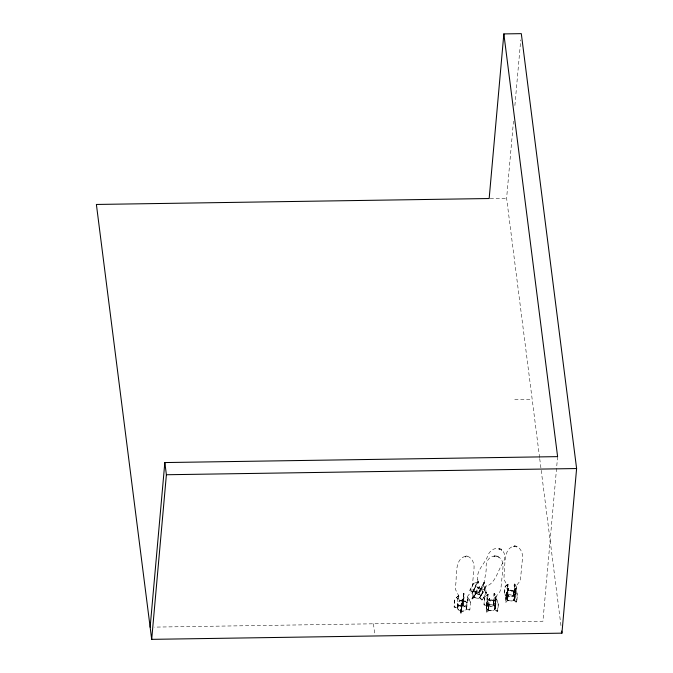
<?xml version="1.0" encoding="UTF-8"?>
<svg xmlns="http://www.w3.org/2000/svg" width="673" height="673" viewBox="0 0 673 673"><rect width="100%" height="100%" fill="white"/><g stroke="black" fill="none" stroke-linecap="round" stroke-linejoin="round"><path stroke-width="0.5" stroke-dasharray="3.37 2.52" d="M471.723 598.852L473.683 596.917L477.393 589.842C479.294 585.897 480.127 586.545 477.754 590.128C475.786 592.156 474.869 598.945 471.723 598.852L475.281 592.206A29.183 4.921 -52.3 0 1 479.151 586.721L479.168 586.705M457.531 607.492L457.64 598.356L458.498 597.616L458.624 595.967A29.183 20.972 14.3 0 0 454.771 599.677L454.098 607.214L457.531 607.492L454.174 606.895L454.847 599.365A29.183 20.972 14.3 0 1 458.675 595.647L458.633 595.798M460.096 610.865A4.576 3.163 5.1 0 1 457.48 608.148L457.733 603.689M486.327 607.34L486.562 602.865M505.978 597.977L506.214 593.51M486.899 605.944L487.033 596.943L488.034 596.135L488.236 594.166A29.183 18.6 42.9 0 0 484.854 597.044L484.181 604.581L486.899 605.944L483.929 604.842L484.602 597.304A29.183 18.6 42.9 0 1 487.959 594.427L487.807 596.413L487.033 596.943M486.52 606.541L487.008 605.809L487.277 596.673M506.887 595.841L507.383 586.536L507.686 587.268L506.887 595.841L504.212 594.469L504.885 586.932A29.183 16.985 52 0 1 507.947 584.315L508.25 584.08A29.183 16.985 52 0 0 505.187 586.696L504.514 594.234L507.19 595.605M506.777 599.534A4.576 3.163 5.1 0 1 506.382 596.362L507.03 595.714L507.307 591.172A4.745 3.272 5.1 0 1 512.902 590.541M458.456 597.775L459.213 600.148L462.115 601.561L465.48 601.199L467.365 599.105L468.072 600.106L467.499 600.854L468.072 600.106M470.52 602.327A29.183 20.972 14.3 0 0 467.457 597.447L467.542 597.128A29.183 20.972 14.3 0 1 470.604 602.007L469.847 609.864L469.3 610.125L466.465 608.998L467.584 600.535M457.497 608.156L457.909 606.558M460.113 610.874L462.435 611.261A4.576 3.163 5.1 0 0 466.17 609.612L466.574 608.013A4.576 3.163 5.1 0 0 463.958 605.313L461.636 604.909M507.964 592.03L507.425 600.072L505.482 602.192L505.852 594.562A29.183 12.518 -57.9 0 1 508.477 588.513L508.662 590.709L508.073 591.979M486.848 612.565L487.521 605.027A29.183 9.969 -64.6 0 1 489.742 598.751C488.085 601.031 488.96 606.777 488.295 610.125L486.453 612.371L487.126 604.834A29.183 9.969 -64.6 0 1 489.347 598.558L488.691 610.31L487.092 612.615L486.453 612.371M461.703 603.126L460.399 613.742L461.072 606.205A29.183 2.356 -80.5 0 1 462.065 599.542C463.217 599.063 460.5 602.848 462.166 603.201L461.485 611.185L460.921 613.818L460.399 613.742M457.8 607.374L458.195 602.907A4.307 2.978 5.1 0 1 462.057 600.627L464.252 600.997A4.307 2.978 5.1 0 1 466.675 604.329L466.28 608.796A4.307 2.978 5.1 0 1 462.418 611.076L460.223 610.705A4.307 2.978 5.1 0 1 457.8 607.374A4.307 2.978 5.1 0 1 461.661 605.094L463.848 605.464A4.307 2.978 5.1 0 1 466.28 608.796M465.228 557.227L465.48 556.243L466.852 555.957L467.954 556.891L466.835 556.184L465.455 556.47M460.921 613.818L461.535 606.28A29.183 2.356 -80.5 0 1 462.519 599.626L462.166 603.201M462.115 601.561L462.292 599.584M463.428 595.462L463.613 593.468L464.076 593.544A29.183 2.356 -80.5 0 1 464.294 595.479L463.049 605.061C463.773 603.218 463.403 595.538 463.899 595.521M463.663 595.487L463.604 593.485A29.183 2.356 -80.5 0 1 463.832 595.403M539.595 457.623L506.609 198.257L513.491 121.165M514.887 105.535L520.751 39.9M486.579 607.357L486.983 602.89M495.69 599.769L496.287 600.955L495.606 601.553L494.621 609.62L497.053 611.454L497.776 611.042L498.449 603.504A29.183 18.6 42.9 0 0 495.858 597.801C496.581 601.3 491.66 601.83 489.372 600.636L489.549 598.659M487.555 609.671L489.565 610.621A4.576 3.163 5.1 0 0 494.007 610.1L495.244 608.762A4.576 3.163 5.1 0 0 494.201 605.641L493.469 605.178L494.638 596.051L493.889 595.462L494.075 593.468L494.478 593.662A29.183 9.969 -64.6 0 1 495.934 595.984L495.261 603.513L493.469 605.178L492.199 604.674M494.1 595.538L494.075 593.468A29.183 9.969 -64.6 0 1 495.53 595.79L494.857 603.328L493.065 604.985L493.889 595.462M494.285 595.655L494.276 593.569M495.74 597.927L495.606 601.553M495.185 607.938L495.58 603.471M497.532 611.311L498.205 603.774A29.183 18.6 42.9 0 0 495.614 598.061L495.614 598.061M508.502 588.496L507.72 591.752L508.317 592.257L507.787 600.291L505.844 602.411L506.214 594.789A29.183 12.518 -57.9 0 1 508.838 588.732L508.477 588.513M506.281 597.187L506.676 592.728M507.795 586.309L508.275 584.097M508.485 590.6L506.887 588.404L507.223 584.408L507.434 586.032L503.934 579.276L504.127 574.801C505.608 566.321 502.386 547.056 515.484 545.938C520.591 547.3 522.98 553.223 522.526 558.102L520.355 580.521L515.737 586.663L516.09 585.897C517.436 590.591 511.833 592.888 508.485 590.6L508.662 588.623M507.03 595.714L507.905 595.193A4.576 3.163 5.1 0 1 512.431 595.109L513.247 595.512L515.442 594.066L516.115 586.536A29.183 12.518 -57.9 0 0 514.256 583.987L514.618 584.214C514.054 590.347 514.694 579.89 514.063 585.981L514.87 586.654L513.608 595.74L514.256 596.253A4.576 3.163 5.1 0 1 514.652 599.424L513.137 600.61A4.576 3.163 5.1 0 1 508.603 600.678L506.777 599.55M514.416 586.208L514.618 584.214A29.183 12.518 -57.9 0 1 516.477 586.755L515.804 594.293L513.608 595.74L514.517 586.435M515.123 588.395L515.51 591.634L514.811 592.156L513.852 600.207L516.04 602.259L516.771 601.923L517.444 594.385A29.183 16.985 52 0 0 515.148 588.412L514.668 590.625L515.207 591.87M514.752 598.617L515.156 594.15M516.477 602.158L517.142 594.621A29.183 16.985 52 0 0 514.845 588.648L514.652 590.608M557.606 456.63L542.918 621.238L154.344 627.11M513.995 600.089L514.525 595.698A4.745 3.272 5.1 0 0 514.786 591.718L513.76 590.961M513.852 600.207L515.114 591.92M494.739 609.486L495.858 601.283M466.524 608.838L467.087 604.396A4.745 3.272 5.1 0 0 464.42 600.737L462.031 600.324A4.745 3.272 5.1 0 0 457.791 602.84A4.745 3.272 5.1 0 0 460.45 606.508L462.847 606.911A4.745 3.272 5.1 0 0 467.079 604.404M495.437 607.955L496.001 603.496M515.013 598.65L515.568 594.209M457.96 599.256L457.64 598.356M461.888 601.519L462.351 601.578M466.465 608.998L469.847 609.864M478.04 582.355L478.259 581.556C473.27 585.56 480.244 592.375 484.383 589.01M514.357 587.277L514.694 586.545M472.185 592.778L473.43 591.634A4.576 3.172 28.2 0 1 477.628 592.004L479.496 593.435A4.576 3.172 28.2 0 1 480.303 596.951L479.075 598.087A4.576 3.172 28.2 0 1 474.852 597.708L473.01 596.286A4.576 3.172 28.2 0 1 472.177 592.77L474.154 588.766M477.401 583.617L478.31 581.859A29.183 20.442 47.3 0 0 473.54 583.533L469.737 590.406L469.981 591.037L472.581 592.232L476.206 584.829C475.584 583.213 478.932 583.659 476.097 584.105M472.698 592.122L476.341 583.878M473.54 583.533L469.981 590.179L472.581 592.232M472.412 592.888L474.524 588.951M472.093 599.138L475.651 592.492A29.183 4.921 -52.3 0 1 479.521 587.007L479.151 586.721M478.402 588.606L479.336 586.864M499.694 548.848L501.175 549.05L501.671 550.371L501.065 549.252L499.694 548.848L498.92 549.555L499.803 548.638M483.138 584.248L478.453 592.518L480.135 591.104L483.694 584.458A29.183 4.921 -52.3 0 0 483.887 582.364L482.936 584.122C483.778 585.342 483.424 581.413 484.249 582.641A29.183 4.921 -52.3 0 1 484.064 584.736L480.497 591.382L478.823 592.804L484.064 582.498M485.216 587.403L484.139 589.237L484.375 590.499L479.681 597.708L481.666 600.055L482.491 599.828L486.049 593.182A29.183 20.442 47.3 0 0 485.342 587.285L484.291 589.144L486.285 585.678L485.056 586.806C495.959 583.634 497.473 570.578 503.253 562.392C509.604 550.018 494.571 542.463 488.177 554.653C485.763 563.2 475.533 570.511 477.822 580.084L477.721 578.797L478.116 583.239L477.965 582.305M480.085 596.825L482.196 592.888M482.238 600.055L485.805 593.409A29.183 20.442 47.3 0 0 485.098 587.512L485.098 587.512M479.799 597.599L484.627 590.271L484.409 589.026M495.564 599.904L496.514 595.201L495.85 596.724L499.602 592.248L500.838 589.455L503.009 567.019C503.959 553.105 487.176 552.138 486.108 565.875C487.235 574.708 480.665 585.468 486.554 593.393L485.948 592.257L488.06 596.194L487.555 595.395M478.183 581.968L478.057 582.086A29.183 20.442 47.3 0 0 473.296 583.76M485.082 596.749L485.578 596.211M494.621 609.62L497.776 611.042M479.681 597.708L482.491 599.828M457.556 598.667L458.448 597.944L458.742 594.596L458.952 596.211L455.461 589.455L455.646 584.98C457.127 576.509 453.905 557.244 467.003 556.117C472.11 557.48 474.499 563.402 474.044 568.281L471.874 590.701L467.255 596.842L467.609 596.076L467.255 599.416L467.987 600.417M487.008 605.809L487.757 605.204A4.576 3.163 5.1 0 1 492.173 604.674M514.811 592.156L515.51 591.634M507.08 586.772L508.098 586.074M516.771 601.923L514.147 599.971M490.188 198.51L506.609 198.257M514.744 399.72L532.2 399.459M461.67 602.924L462.132 603M463.84 593.51L462.587 604.977L463.436 595.445M514.256 586.082L514.87 586.654M512.919 590.558L514.441 591.887A4.307 2.978 5.1 0 1 514.214 595.504A4.307 2.978 5.1 0 1 509.108 596.059L508.014 595.479M499.156 557.387L496.884 556.007M489.372 600.636L487.353 598.6L487.521 594.596L487.639 595.412M476.072 593.342L476.905 593.872A4.745 3.289 28.2 0 0 482.045 593.771A4.745 3.289 28.2 0 0 481.708 589.439L479.815 587.966A4.745 3.289 28.2 0 0 474.642 588.059A4.745 3.289 28.2 0 0 474.978 592.383M476.072 593.342L475.003 592.408M507.047 595.151L508.914 596.32A4.745 3.272 5.1 0 0 514.534 595.698M539.729 458.666L561.131 626.925M373.439 623.795L374.735 633.949M507.4 594.982A4.307 2.978 5.1 0 1 507.619 591.365A4.307 2.978 5.1 0 1 512.733 590.81M507.03 595.125A4.745 3.272 5.1 0 1 507.282 591.146M487.546 609.662A4.576 3.163 5.1 0 1 486.503 606.533M457.884 606.566A4.576 3.163 5.1 0 1 461.619 604.918M466.675 604.329A4.307 2.978 5.1 0 1 462.814 606.609L460.626 606.238A4.307 2.978 5.1 0 1 458.195 602.907M507.896 595.798L507.602 600.181L507.896 595.798M488.808 605.843L488.497 610.218L488.808 605.843M461.628 606.794L461.257 611.151L461.628 606.794M463.175 600.728L462.772 605.195L463.175 600.728M493.982 556.411L496.194 555.915L496.884 556.84L496.211 555.679L494.756 555.578L493.982 556.411M493.528 600.762L493.132 605.229L493.528 600.762M513.642 546.518L515.998 546.257L516.502 547.233L516.023 546.03L514.584 545.786L513.642 546.518M513.659 591.289L513.263 595.756L513.659 591.289M475.887 593.199L473.868 597.06L475.887 593.199M480.606 588.85L478.503 592.787L480.606 588.85M493.553 600.425L492.653 600.106A4.745 3.272 5.1 0 0 487.244 601.258A4.745 3.272 5.1 0 0 487.824 605.263L489.91 606.264A4.745 3.272 5.1 0 0 495.294 605.086A4.745 3.272 5.1 0 0 494.722 601.082L493.553 600.425M493.351 600.678L492.518 600.383A4.307 2.978 5.1 0 0 487.622 601.443A4.307 2.978 5.1 0 0 488.144 605.086L490.045 605.986A4.307 2.978 5.1 0 0 494.941 604.918A4.307 2.978 5.1 0 0 494.411 601.283L493.351 600.678M492.956 605.145L492.123 604.85A4.307 2.978 5.1 0 0 487.218 605.91A4.307 2.978 5.1 0 0 487.748 609.553L489.641 610.453A4.307 2.978 5.1 0 0 494.537 609.385A4.307 2.978 5.1 0 0 494.016 605.75L492.956 605.145M513.104 595.655L512.33 595.277A4.307 2.978 5.1 0 0 507.223 595.832A4.307 2.978 5.1 0 0 506.996 599.45L508.704 600.526A4.307 2.978 5.1 0 0 513.819 599.971A4.307 2.978 5.1 0 0 514.037 596.354L513.104 595.655M480.446 588.724L479.672 588.236A4.307 2.986 28.2 0 0 474.995 588.328A4.307 2.986 28.2 0 0 475.306 592.265L477.048 593.603A4.307 2.986 28.2 0 0 481.725 593.519A4.307 2.986 28.2 0 0 481.414 589.573L480.446 588.724M478.335 592.661L477.569 592.173A4.307 2.986 28.2 0 0 472.883 592.265A4.307 2.986 28.2 0 0 473.195 596.202L474.936 597.548A4.307 2.986 28.2 0 0 479.613 597.456A4.307 2.986 28.2 0 0 479.311 593.519L478.335 592.661"/><path stroke-width="1.01" d="M150.146 627.169L164.835 462.561L557.606 456.63L503.85 33.911L521.306 33.65L576.61 468.543L561.921 633.158L151.694 639.35L96.39 204.457L489.162 198.527L503.85 33.911M151.694 639.35L166.391 474.743L164.835 462.561M166.391 474.743L576.61 468.543M561.652 631.081L561.921 633.158"/></g></svg>
